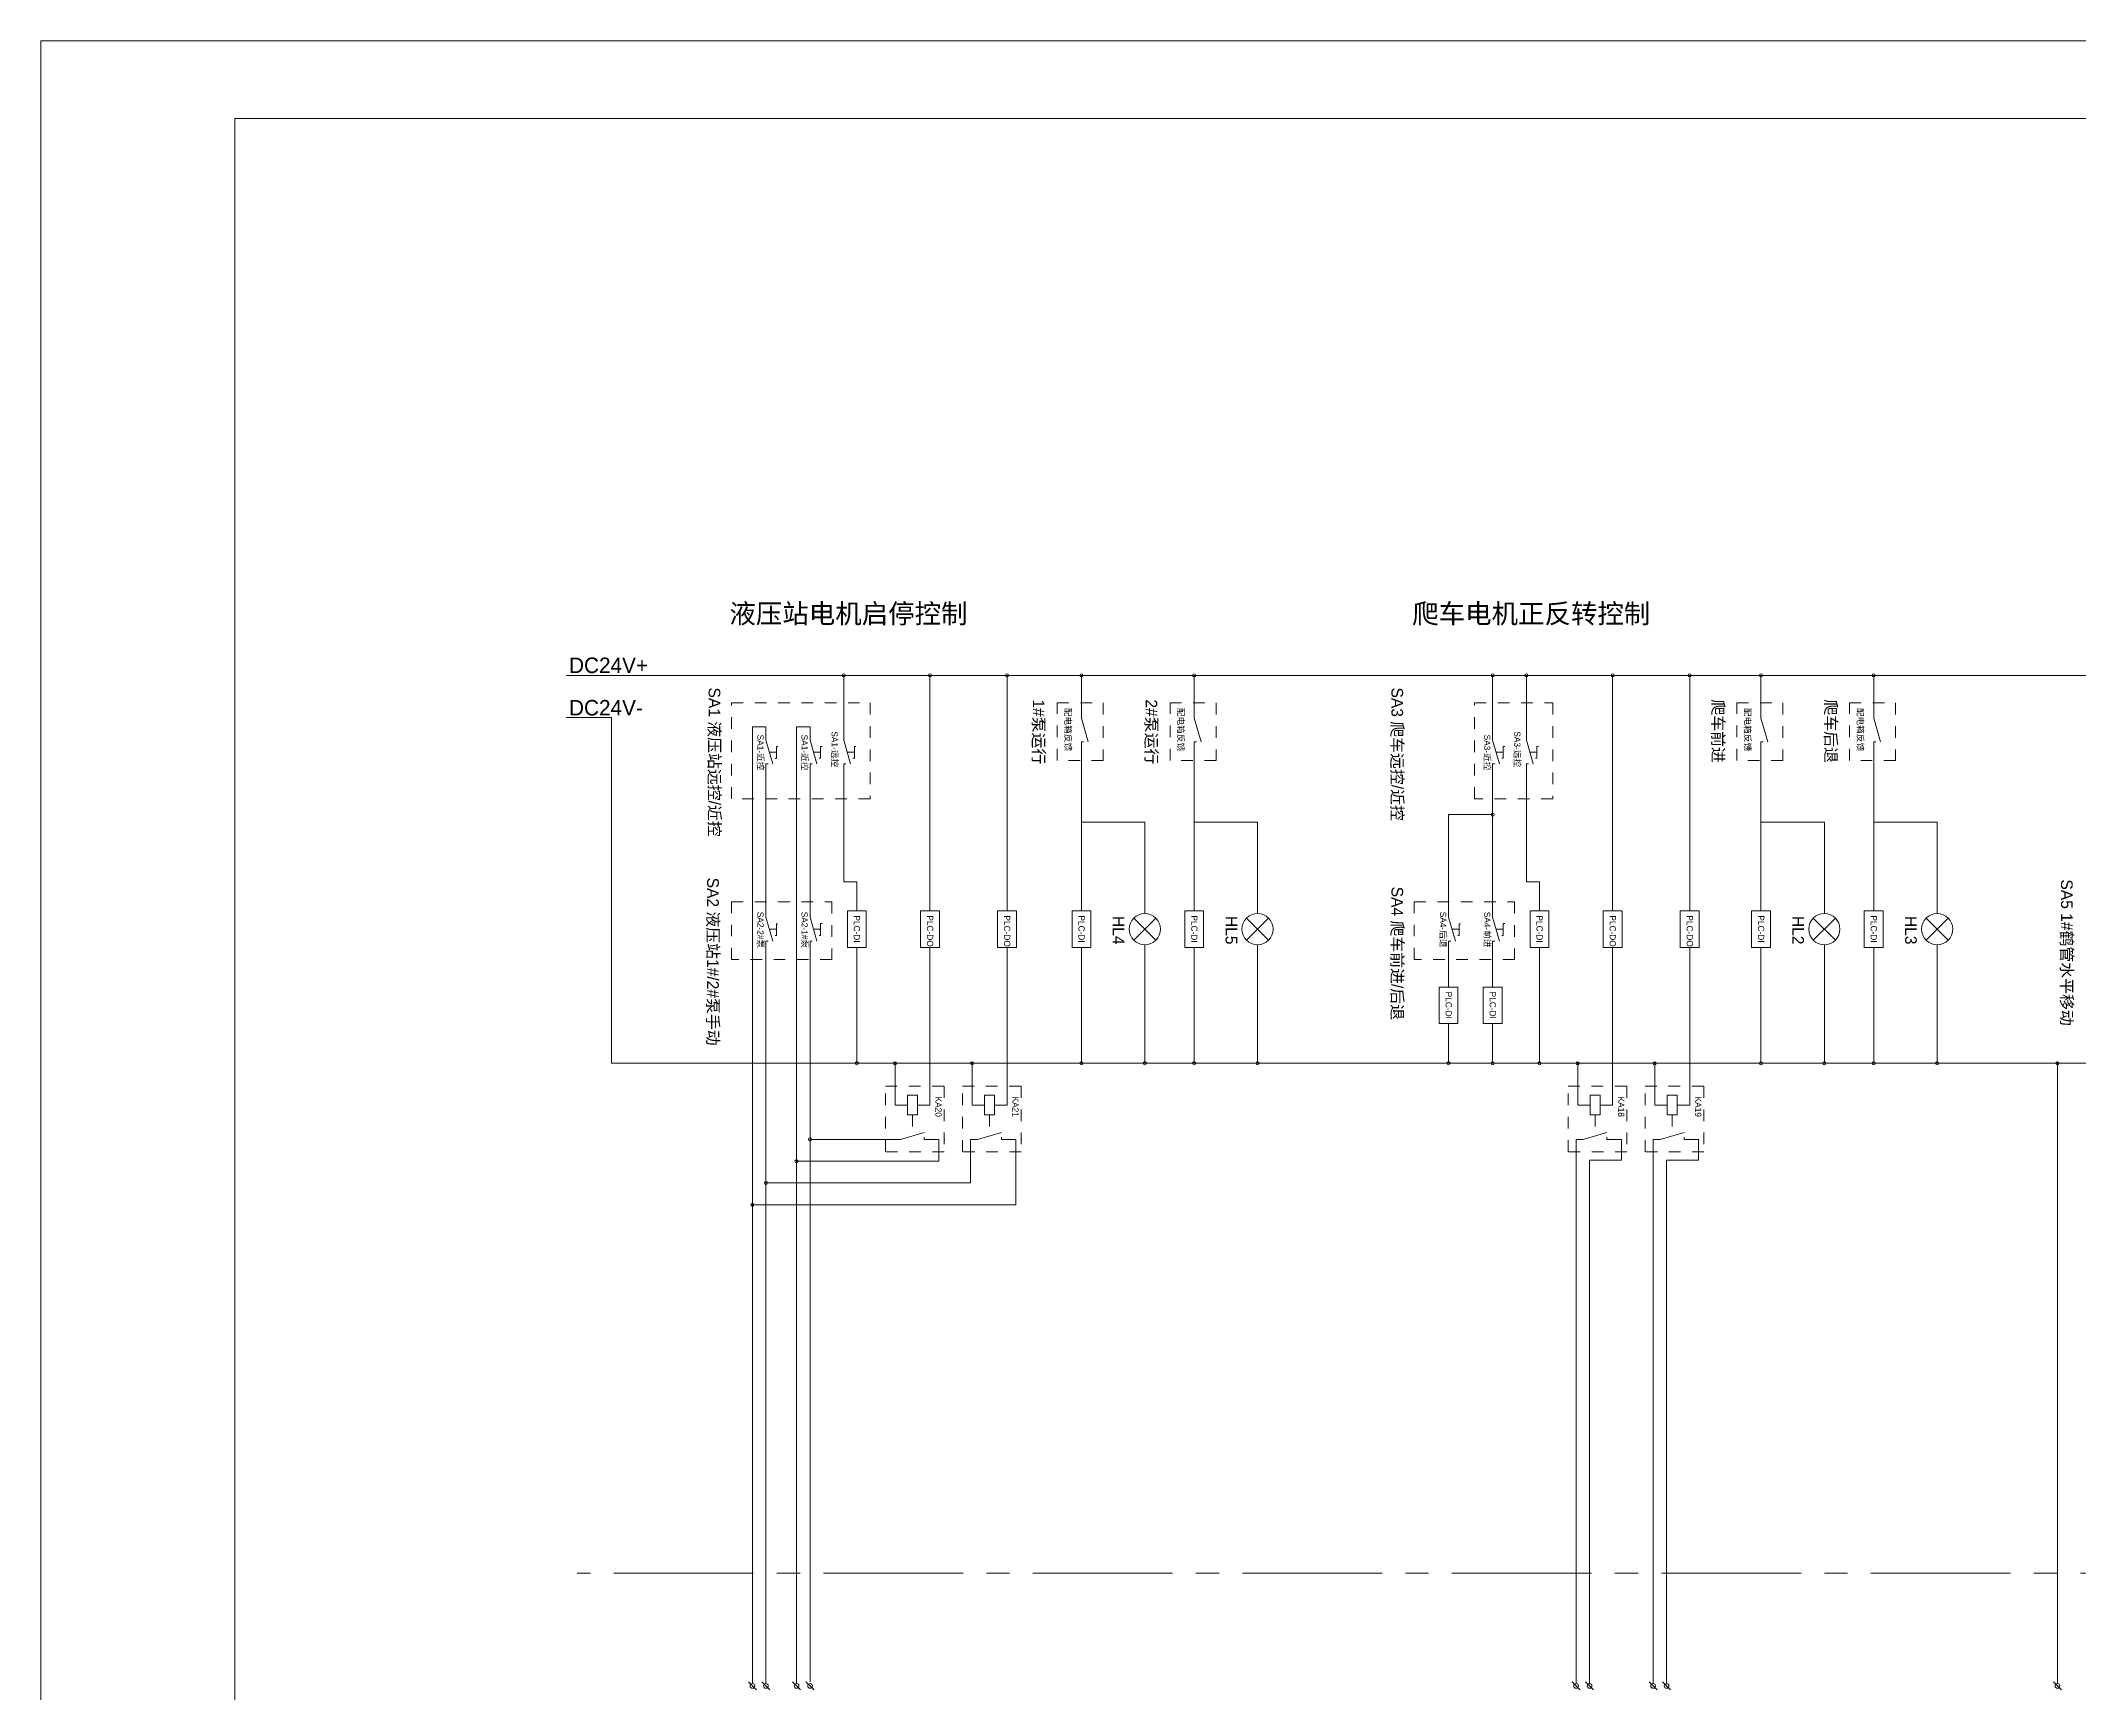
# Model space of a CAD drawing. Header units: millimetres. Extents: x 32721 to 72822, y 57624 to 123188.
# Drawn here: x 42543 to 44295, y 59004 to 60424 of the extents above; entities that cross this region are included whole.
import ezdxf

# ---------------------------------------------------------------- set-up
doc = ezdxf.new("R2010")
doc.units = ezdxf.units.MM
doc.header["$LTSCALE"] = 10
doc.linetypes.add('点画线', pattern=[18, 12, -2, 2, -2])
doc.linetypes.add('虚线', pattern=[2, 1, -1])
for name, color, linetype, lineweight in [('1轮廓实线层', 7, 'Continuous', 18), ('2细线层', 4, 'Continuous', 18), ('图框层', 7, 'Continuous', 18)]:
    doc.layers.add(name, color=color, linetype=linetype, lineweight=lineweight)
doc.styles.add('样式 1', font='SIMYOU.TTF', dxfattribs={"width": 0.75})

msp = doc.modelspace()

# ---------------------------------------------------------------- linework, layer by layer
at = {"layer": '1轮廓实线层'}
for p, q in [((42994.62, 59878.84), (46215.7, 59878.84)), ((43233.12, 59834.69), (43233.12, 59878.84)), ((43233.12, 59878.84), (43250.31, 59878.84)), ((43307.24, 59738.95), (43307.24, 59878.84)), ((43373.44, 59738.95), (43373.44, 59878.84)), ((43437.38, 59878.84), (43437.38, 59842.11)), ((43534.25, 59878.84), (43534.25, 59842.11)), ((43790.68, 59834.69), (43790.68, 59878.84)), ((43819.64, 59834.69), (43819.64, 59878.84)), ((43819.64, 59878.84), (43836.83, 59878.84)), ((43893.76, 59738.95), (43893.76, 59878.84)), ((43959.96, 59738.95), (43959.96, 59878.84)), ((44021.23, 59878.84), (44021.23, 59842.11)), ((44118.1, 59878.84), (44118.1, 59842.11)), ((43437.38, 59853.66), (43437.38, 59842.11)), ((43534.25, 59853.66), (43534.25, 59842.11)), ((44021.23, 59853.66), (44021.23, 59842.11)), ((44118.1, 59853.66), (44118.1, 59842.11)), ((42994.62, 59842.75), (43033.65, 59842.75)), ((43033.65, 59545.54), (43033.65, 59842.75)), ((43166.26, 59834.69), (43154.7, 59834.69)), ((43154.7, 59834.69), (43154.7, 59012.45)), ((43166.26, 59834.69), (43166.26, 59823.14)), ((43204.17, 59834.69), (43192.6, 59834.69)), ((43192.6, 59834.69), (43192.6, 59012.73)), ((43204.17, 59834.69), (43204.17, 59823.14)), ((43233.12, 59834.69), (43233.12, 59823.14)), ((43437.38, 59842.11), (43443.23, 59821.7)), ((43534.25, 59842.11), (43540.11, 59821.7)), ((43790.68, 59834.69), (43790.68, 59823.14)), ((43819.64, 59834.69), (43819.64, 59823.14)), ((44021.23, 59842.11), (44027.08, 59821.7)), ((44118.1, 59842.11), (44123.96, 59821.7)), ((43166.26, 59823.14), (43172.11, 59802.73)), ((43169.18, 59812.94), (43175.4, 59812.94)), ((43175.4, 59817.65), (43175.4, 59807.41)), ((43175.4, 59817.65), (43176.6, 59817.65)), ((43204.17, 59823.14), (43210.02, 59802.73)), ((43207.09, 59812.94), (43213.31, 59812.94)), ((43213.31, 59817.85), (43213.31, 59807.62)), ((43213.31, 59817.85), (43214.51, 59817.85)), ((43233.12, 59823.14), (43238.97, 59802.73)), ((43236.05, 59812.94), (43242.26, 59812.94)), ((43242.26, 59817.85), (43242.26, 59807.62)), ((43242.26, 59817.85), (43243.47, 59817.85)), ((43437.38, 59821.7), (43437.38, 59804.2)), ((43437.38, 59821.7), (43439.21, 59821.7)), ((43437.38, 59821.7), (43437.38, 59805.76)), ((43534.25, 59821.7), (43534.25, 59804.2)), ((43534.25, 59821.7), (43536.09, 59821.7)), ((43534.25, 59821.7), (43534.25, 59805.76)), ((43790.68, 59823.14), (43796.54, 59802.73)), ((43793.61, 59812.94), (43799.83, 59812.94)), ((43799.83, 59817.85), (43799.83, 59807.62)), ((43799.83, 59817.85), (43801.03, 59817.85)), ((43819.64, 59823.14), (43825.49, 59802.73)), ((43822.57, 59812.94), (43828.78, 59812.94)), ((43828.78, 59817.85), (43828.78, 59807.62)), ((43828.78, 59817.85), (43829.99, 59817.85)), ((44021.23, 59821.7), (44021.23, 59804.2)), ((44021.23, 59821.7), (44023.07, 59821.7)), ((44021.23, 59821.7), (44021.23, 59805.76)), ((44118.1, 59821.7), (44118.1, 59804.2)), ((44118.1, 59821.7), (44119.94, 59821.7)), ((44118.1, 59821.7), (44118.1, 59805.76)), ((43166.26, 59802.73), (43166.26, 59785.23)), ((43166.26, 59802.73), (43168.1, 59802.73)), ((43175.4, 59807.41), (43174.19, 59807.41)), ((43204.17, 59802.73), (43204.17, 59785.23)), ((43204.17, 59802.73), (43206, 59802.73)), ((43213.31, 59807.62), (43212.1, 59807.62)), ((43233.12, 59802.73), (43233.12, 59763.8)), ((43233.12, 59802.73), (43234.96, 59802.73)), ((43242.26, 59807.62), (43241.06, 59807.62)), ((43437.38, 59804.2), (43437.38, 59701.38)), ((43534.25, 59804.2), (43534.25, 59701.38)), ((43790.68, 59802.73), (43790.68, 59785.23)), ((43790.68, 59802.73), (43792.52, 59802.73)), ((43799.83, 59807.62), (43798.62, 59807.62)), ((43819.64, 59802.73), (43819.64, 59763.8)), ((43819.64, 59802.73), (43821.48, 59802.73)), ((43828.78, 59807.62), (43827.58, 59807.62)), ((44021.23, 59804.2), (44021.23, 59701.38)), ((44118.1, 59804.2), (44118.1, 59701.38)), ((43166.26, 59785.23), (43166.26, 59744.97)), ((43204.17, 59785.23), (43204.17, 59744.97)), ((43790.68, 59785.23), (43790.68, 59744.97)), ((43233.12, 59763.8), (43233.12, 59701.38)), ((43752.78, 59744.97), (43752.78, 59759.24)), ((43752.78, 59759.24), (43790.68, 59759.24)), ((43819.64, 59763.8), (43819.64, 59701.38)), ((43166.26, 59744.97), (43166.26, 59695.5)), ((43204.17, 59744.97), (43204.17, 59695.5)), ((43491.81, 59752.79), (43437.38, 59752.79)), ((43491.81, 59752.79), (43491.81, 59674.29)), ((43588.69, 59752.79), (43534.25, 59752.79)), ((43588.69, 59752.79), (43588.69, 59674.29)), ((43752.78, 59744.97), (43752.78, 59695.5)), ((43790.68, 59744.97), (43790.68, 59695.5)), ((44075.66, 59752.79), (44021.23, 59752.79)), ((44075.66, 59752.79), (44075.66, 59674.29)), ((44172.54, 59752.79), (44118.1, 59752.79)), ((44172.54, 59752.79), (44172.54, 59674.29)), ((43307.24, 59738.95), (43307.24, 59676.53)), ((43373.44, 59738.95), (43373.44, 59676.53)), ((43893.76, 59738.95), (43893.76, 59676.53)), ((43959.96, 59738.95), (43959.96, 59676.53)), ((43166.26, 59695.5), (43166.26, 59671)), ((43204.17, 59695.5), (43204.17, 59671)), ((43233.12, 59701.38), (43244.36, 59701.38)), ((43244.36, 59701.38), (43244.36, 59676.53)), ((43437.38, 59701.38), (43437.38, 59676.53)), ((43534.25, 59701.38), (43534.25, 59676.53)), ((43752.78, 59695.5), (43752.78, 59671)), ((43790.68, 59695.5), (43790.68, 59671)), ((43819.64, 59701.38), (43830.88, 59701.38)), ((43830.88, 59701.38), (43830.88, 59676.53)), ((44021.23, 59701.38), (44021.23, 59676.53)), ((44118.1, 59701.38), (44118.1, 59676.53)), ((43166.26, 59682.55), (43166.26, 59671)), ((43166.26, 59671), (43172.11, 59650.59)), ((43204.17, 59682.55), (43204.17, 59671)), ((43204.17, 59671), (43210.02, 59650.59)), ((43482.31, 59651.35), (43501.31, 59670.35)), ((43482.31, 59670.35), (43501.31, 59651.35)), ((43579.19, 59651.35), (43598.19, 59670.35)), ((43579.19, 59670.35), (43598.19, 59651.35)), ((43752.78, 59682.55), (43752.78, 59671)), ((43752.78, 59671), (43758.63, 59650.59)), ((43790.68, 59682.55), (43790.68, 59671)), ((43790.68, 59671), (43796.54, 59650.59)), ((44066.16, 59651.35), (44085.16, 59670.35)), ((44066.16, 59670.35), (44085.16, 59651.35)), ((44163.04, 59651.35), (44182.04, 59670.35)), ((44163.04, 59670.35), (44182.04, 59651.35)), ((43169.18, 59660.79), (43175.4, 59660.79)), ((43175.4, 59655.27), (43174.19, 59655.27)), ((43175.4, 59665.5), (43175.4, 59655.27)), ((43175.4, 59665.5), (43176.6, 59665.5)), ((43207.09, 59660.79), (43213.31, 59660.79)), ((43213.31, 59655.47), (43212.1, 59655.47)), ((43213.31, 59665.7), (43213.31, 59655.47)), ((43213.31, 59665.7), (43214.51, 59665.7)), ((43755.7, 59660.79), (43761.92, 59660.79)), ((43761.92, 59655.27), (43760.71, 59655.27)), ((43761.92, 59665.5), (43761.92, 59655.27)), ((43761.92, 59665.5), (43763.12, 59665.5)), ((43793.61, 59660.79), (43799.83, 59660.79)), ((43799.83, 59655.47), (43798.62, 59655.47)), ((43799.83, 59665.7), (43799.83, 59655.47)), ((43799.83, 59665.7), (43801.03, 59665.7)), ((43166.26, 59650.59), (43166.26, 59633.08)), ((43166.26, 59650.59), (43168.1, 59650.59)), ((43166.26, 59650.59), (43166.26, 59012.73)), ((43204.17, 59650.59), (43204.17, 59633.08)), ((43204.17, 59650.59), (43206, 59650.59)), ((43204.17, 59650.59), (43204.17, 59014.19)), ((43244.36, 59645.17), (43244.36, 59587.89)), ((43307.24, 59645.17), (43307.24, 59552.07)), ((43373.44, 59552.07), (43373.44, 59645.17)), ((43437.38, 59645.17), (43437.38, 59587.89)), ((43491.81, 59647.42), (43491.81, 59545.54)), ((43534.25, 59645.17), (43534.25, 59587.89)), ((43588.69, 59647.42), (43588.69, 59545.54)), ((43752.78, 59650.59), (43752.78, 59633.08)), ((43752.78, 59650.59), (43754.62, 59650.59)), ((43752.78, 59650.59), (43752.78, 59633.08)), ((43790.68, 59650.59), (43790.68, 59633.08)), ((43790.68, 59650.59), (43792.52, 59650.59)), ((43790.68, 59650.59), (43790.68, 59634.65)), ((43830.88, 59645.17), (43830.88, 59587.89)), ((43893.76, 59645.17), (43893.76, 59552.07)), ((43959.96, 59552.07), (43959.96, 59645.17)), ((44021.23, 59645.17), (44021.23, 59587.89)), ((44075.66, 59647.42), (44075.66, 59545.54)), ((44118.1, 59645.17), (44118.1, 59587.89)), ((44172.54, 59647.42), (44172.54, 59545.54)), ((43752.78, 59633.08), (43752.78, 59610.99)), ((43790.68, 59633.08), (43790.68, 59610.99)), ((43244.36, 59587.89), (43244.36, 59545.54)), ((43437.38, 59587.89), (43437.38, 59545.54)), ((43534.25, 59587.89), (43534.25, 59545.54)), ((43830.88, 59587.89), (43830.88, 59545.54)), ((44021.23, 59587.89), (44021.23, 59545.54)), ((44118.1, 59587.89), (44118.1, 59545.54)), ((43752.78, 59579.63), (43752.78, 59545.54)), ((43790.68, 59579.63), (43790.68, 59545.54)), ((43307.24, 59552.07), (43307.24, 59509.72)), ((43373.44, 59552.07), (43373.44, 59509.72)), ((43893.76, 59552.07), (43893.76, 59509.72)), ((43959.96, 59552.07), (43959.96, 59509.72)), ((46215.7, 59545.54), (43033.65, 59545.54)), ((43277.23, 59546.87), (43277.23, 59530.81)), ((43277.23, 59509.72), (43277.23, 59530.81)), ((43343.43, 59546.87), (43343.43, 59509.72)), ((43343.43, 59509.72), (43343.43, 59530.81)), ((43863.75, 59546.87), (43863.75, 59530.81)), ((43863.75, 59509.72), (43863.75, 59530.81)), ((43929.95, 59546.87), (43929.95, 59509.72)), ((43929.95, 59509.72), (43929.95, 59530.81)), ((44275.94, 59546.87), (44275.94, 59012.73)), ((43287.86, 59509.72), (43277.23, 59509.72)), ((43296.5, 59509.72), (43307.24, 59509.72)), ((43354.06, 59509.72), (43343.43, 59509.72)), ((43362.7, 59509.72), (43373.44, 59509.72)), ((43874.38, 59509.72), (43863.75, 59509.72)), ((43883.02, 59509.72), (43893.76, 59509.72)), ((43940.58, 59509.72), (43929.95, 59509.72)), ((43949.22, 59509.72), (43959.96, 59509.72)), ((43204.17, 59480.19), (43281.98, 59480.19)), ((43281.98, 59480.19), (43302.39, 59486.04)), ((43302.39, 59480.19), (43302.39, 59482.03)), ((43302.39, 59480.19), (43314.76, 59480.19)), ((43314.76, 59480.19), (43314.76, 59461.4)), ((43319.46, 59480.19), (43319.89, 59480.19)), ((43348.18, 59480.19), (43342.06, 59480.19)), ((43342.06, 59480.19), (43342.06, 59442.79)), ((43348.18, 59480.19), (43368.59, 59486.04)), ((43368.59, 59480.19), (43368.59, 59482.03)), ((43368.59, 59480.19), (43380.96, 59480.19)), ((43380.96, 59480.19), (43380.96, 59461.4)), ((43385.66, 59480.19), (43386.09, 59480.19)), ((43862.38, 59480.19), (43862.38, 59442.79)), ((43862.38, 59480.19), (43868.5, 59480.19)), ((43868.5, 59480.19), (43888.91, 59486.04)), ((43888.91, 59480.19), (43888.91, 59482.03)), ((43888.91, 59480.19), (43901.28, 59480.19)), ((43901.28, 59480.19), (43901.28, 59462.27)), ((43934.7, 59480.19), (43928.58, 59480.19)), ((43928.58, 59480.19), (43928.58, 59442.79)), ((43934.7, 59480.19), (43955.11, 59486.04)), ((43955.11, 59480.19), (43955.11, 59482.03)), ((43955.11, 59480.19), (43967.48, 59480.19)), ((43967.48, 59480.19), (43967.48, 59462.27)), ((43314.76, 59461.4), (43192.6, 59461.4)), ((43380.96, 59461.4), (43380.96, 59424)), ((43862.38, 59462.73), (43862.38, 59012.73)), ((43873.94, 59462.27), (43873.94, 59012.14)), ((43901.28, 59462.27), (43873.94, 59462.27)), ((43928.58, 59462.73), (43928.58, 59012.73)), ((43940.14, 59462.27), (43940.14, 59012.14)), ((43967.48, 59462.27), (43940.14, 59462.27)), ((43166.26, 59442.79), (43342.06, 59442.79)), ((43380.96, 59424), (43154.7, 59424)), ((43154.7, 59010.71), (43151.22, 59014.19)), ((43154.7, 59010.71), (43158.17, 59007.24)), ((43166.26, 59010.71), (43162.78, 59014.19)), ((43166.26, 59010.71), (43169.73, 59007.24)), ((43192.6, 59010.71), (43189.13, 59014.19)), ((43192.6, 59010.71), (43196.08, 59007.24)), ((43204.17, 59010.71), (43200.69, 59014.19)), ((43204.17, 59010.71), (43207.64, 59007.24)), ((43862.38, 59010.71), (43858.9, 59014.19)), ((43862.38, 59010.71), (43865.85, 59007.24)), ((43873.94, 59010.71), (43870.47, 59014.19)), ((43873.94, 59010.71), (43877.42, 59007.24)), ((43928.58, 59010.71), (43925.11, 59014.19)), ((43928.58, 59010.71), (43932.05, 59007.24)), ((43940.14, 59010.71), (43936.67, 59014.19)), ((43940.14, 59010.71), (43943.62, 59007.24)), ((44275.94, 59010.71), (44272.47, 59014.19)), ((44275.94, 59010.71), (44279.42, 59007.24))]:
    msp.add_line(p, q, dxfattribs=at)
at = {"layer": '1轮廓实线层', "linetype": '虚线'}
for p, q in [((43292.18, 59501.27), (43292.18, 59483.11)), ((43358.38, 59501.27), (43358.38, 59483.11)), ((43878.7, 59501.27), (43878.7, 59483.11)), ((43944.9, 59501.27), (43944.9, 59483.11))]:
    msp.add_line(p, q, dxfattribs=at)
at = {"layer": '1轮廓实线层', "linetype": '点画线'}
msp.add_line((46215.7, 59107.45), (43004.18, 59107.45), dxfattribs=at)
at = {"layer": '1轮廓实线层', "linetype": '虚线'}
for points in [[(43255.81, 59855.26), (43255.81, 59772.88), (43136.82, 59772.88), (43136.82, 59855.26)], [(43456.16, 59855.26), (43456.16, 59805.76), (43416.6, 59805.76), (43416.6, 59855.26)], [(43553.04, 59855.26), (43553.04, 59805.76), (43513.47, 59805.76), (43513.47, 59855.26)], [(43842.33, 59855.26), (43842.33, 59772.88), (43775.09, 59772.88), (43775.09, 59855.26)], [(44040.02, 59855.26), (44040.02, 59805.76), (44000.45, 59805.76), (44000.45, 59855.26)], [(44136.89, 59855.26), (44136.89, 59805.76), (44097.33, 59805.76), (44097.33, 59855.26)], [(43222.95, 59684.15), (43222.95, 59634.65), (43136.82, 59634.65), (43136.82, 59684.15)], [(43809.47, 59684.15), (43809.47, 59634.65), (43723.34, 59634.65), (43723.34, 59684.15)], [(43319.46, 59525.98), (43319.46, 59469.62), (43269.06, 59469.62), (43269.06, 59525.98)], [(43385.66, 59525.98), (43385.66, 59469.62), (43335.26, 59469.62), (43335.26, 59525.98)], [(43905.98, 59525.98), (43905.98, 59469.62), (43855.58, 59469.62), (43855.58, 59525.98)], [(43972.18, 59525.98), (43972.18, 59469.62), (43921.78, 59469.62), (43921.78, 59525.98)]]:
    msp.add_lwpolyline(points, close=True, dxfattribs=at)
at = {"layer": '1轮廓实线层'}
for points in [[(43252.45, 59676.53), (43252.45, 59645.17), (43236.28, 59645.17), (43236.28, 59676.53)], [(43315.33, 59676.53), (43315.33, 59645.17), (43299.16, 59645.17), (43299.16, 59676.53)], [(43381.53, 59676.53), (43381.53, 59645.17), (43365.36, 59645.17), (43365.36, 59676.53)], [(43445.46, 59676.53), (43445.46, 59645.17), (43429.29, 59645.17), (43429.29, 59676.53)], [(43542.33, 59676.53), (43542.33, 59645.17), (43526.17, 59645.17), (43526.17, 59676.53)], [(43838.96, 59676.53), (43838.96, 59645.17), (43822.8, 59645.17), (43822.8, 59676.53)], [(43901.85, 59676.53), (43901.85, 59645.17), (43885.68, 59645.17), (43885.68, 59676.53)], [(43968.05, 59676.53), (43968.05, 59645.17), (43951.88, 59645.17), (43951.88, 59676.53)], [(44029.31, 59676.53), (44029.31, 59645.17), (44013.15, 59645.17), (44013.15, 59676.53)], [(44126.19, 59676.53), (44126.19, 59645.17), (44110.02, 59645.17), (44110.02, 59676.53)], [(43760.86, 59610.99), (43760.86, 59579.63), (43744.69, 59579.63), (43744.69, 59610.99)], [(43798.77, 59610.99), (43798.77, 59579.63), (43782.6, 59579.63), (43782.6, 59610.99)], [(43296.5, 59518.16), (43296.5, 59501.27), (43287.86, 59501.27), (43287.86, 59518.16)], [(43362.7, 59518.16), (43362.7, 59501.27), (43354.06, 59501.27), (43354.06, 59518.16)], [(43883.02, 59518.16), (43883.02, 59501.27), (43874.38, 59501.27), (43874.38, 59518.16)], [(43949.22, 59518.16), (43949.22, 59501.27), (43940.58, 59501.27), (43940.58, 59518.16)]]:
    msp.add_lwpolyline(points, close=True, dxfattribs=at)
for centre, radius in [((43233.12, 59878.84), 1.33), ((43307.24, 59878.84), 1.33), ((43373.44, 59878.84), 1.33), ((43437.38, 59878.84), 1.33), ((43534.25, 59878.84), 1.33), ((43790.68, 59878.84), 1.33), ((43819.64, 59878.84), 1.33), ((43893.76, 59878.84), 1.33), ((43959.96, 59878.84), 1.33), ((44021.23, 59878.84), 1.33), ((44118.1, 59878.84), 1.33), ((43790.68, 59759.24), 1.33), ((43491.81, 59660.85), 13.43), ((43588.69, 59660.85), 13.43), ((44075.66, 59660.85), 13.43), ((44172.54, 59660.85), 13.43), ((43244.36, 59545.54), 1.33), ((43277.23, 59545.54), 1.33), ((43343.43, 59545.54), 1.33), ((43437.38, 59545.54), 1.33), ((43491.81, 59545.54), 1.33), ((43534.25, 59545.54), 1.33), ((43588.69, 59545.54), 1.33), ((43752.78, 59545.54), 1.33), ((43790.68, 59545.54), 1.33), ((43830.88, 59545.54), 1.33), ((43863.75, 59545.54), 1.33), ((43929.95, 59545.54), 1.33), ((44021.23, 59545.54), 1.33), ((44075.66, 59545.54), 1.33), ((44118.1, 59545.54), 1.33), ((44172.54, 59545.54), 1.33), ((44275.94, 59545.54), 1.33), ((43204.17, 59480.19), 1.33), ((43192.6, 59461.4), 1.33), ((43166.26, 59442.79), 1.33), ((43154.7, 59424), 1.33), ((43154.7, 59010.71), 2.01), ((43166.26, 59010.71), 2.01), ((43192.6, 59010.71), 2.01), ((43204.17, 59010.71), 2.01), ((43862.38, 59010.71), 2.01), ((43873.94, 59010.71), 2.01), ((43928.58, 59010.71), 2.01), ((43940.14, 59010.71), 2.01), ((44275.94, 59010.71), 2.01)]:
    msp.add_circle(centre, radius, dxfattribs=at)
at = {"layer": '2细线层'}
for p in [(42543.25, 57624.02), (46503.25, 60424.02)]:
    msp.add_line(p, (42543.25, 60424.02), dxfattribs=at)
at = {"layer": '图框层'}
for p in [(42709.92, 57690.69), (46436.59, 60357.35)]:
    msp.add_line(p, (42709.92, 60357.35), dxfattribs=at)

# ---------------------------------------------------------------- texts
at = {"layer": '1轮廓实线层', "style": '样式 1'}
for s, height, p in [('液压站电机启停控制', 16.667, (43134.92, 59923.55)), ('爬车电机正反转控制', 16.667, (43721.57, 59923.55)), ('DC24V+', 13.333, (42997.13, 59880.83)), ('DC24V-', 13.333, (42997.13, 59844.37))]:
    msp.add_text(s, height=height, dxfattribs=at).set_placement(p)
for s, height, p in [('配电箱反馈', 5.333, (43423.16, 59850.97)), ('配电箱反馈', 5.333, (43520.04, 59850.97)), ('配电箱反馈', 5.333, (44007.02, 59850.97)), ('配电箱反馈', 5.333, (44103.89, 59850.97)), ('SA1-远控', 5.333, (43222.69, 59830.76)), ('SA3-远控', 5.333, (43809.21, 59830.76)), ('SA1-近控', 5.333, (43158.97, 59827.91)), ('SA1-近控', 5.333, (43196.87, 59827.91)), ('SA3-近控', 5.333, (43783.39, 59827.91)), ('SA2-2#泵', 5.333, (43158.97, 59675.77)), ('SA2-1#泵', 5.333, (43196.87, 59675.77)), ('PLC-DI', 5.333, (43241.8, 59672.6)), ('PLC-DO', 5.333, (43304.68, 59672.6)), ('PLC-DO', 5.333, (43370.88, 59672.6)), ('PLC-DI', 5.333, (43434.82, 59672.6)), ('HL4', 10, (43464.32, 59672.15)), ('PLC-DI', 5.333, (43531.69, 59672.6)), ('HL5', 10, (43561.19, 59672.15)), ('SA4-后退', 5.333, (43745.48, 59675.77)), ('SA4-前进', 5.333, (43783.39, 59675.77)), ('PLC-DI', 5.333, (43828.32, 59672.6)), ('PLC-DO', 5.333, (43891.2, 59672.6)), ('PLC-DO', 5.333, (43957.4, 59672.6)), ('PLC-DI', 5.333, (44018.67, 59672.6)), ('HL2', 10, (44048.17, 59672.15)), ('PLC-DI', 5.333, (44115.54, 59672.6)), ('HL3', 10, (44145.05, 59672.15)), ('PLC-DI', 5.333, (43750.22, 59607.06)), ('PLC-DI', 5.333, (43788.12, 59607.06)), ('KA20', 5.333, (43311.92, 59516.93)), ('KA21', 5.333, (43378.12, 59516.93)), ('KA18', 5.333, (43898.44, 59516.93)), ('KA19', 5.333, (43964.64, 59516.93))]:
    msp.add_text(s, height=height, rotation=270, dxfattribs=at).set_placement(p)
at = {"layer": '1轮廓实线层', "char_height": 10, "attachment_point": 7, "rotation": 270, "style": '样式 1'}
for s, insert, width in [('{\\W1;SA1 液压站远控/近控}', (43115.98, 59868.39), 201.4167), ('{\\W1;SA3 爬车远控/近控}', (43702.61, 59868.39), 180.0833), ('{\\W1;1#泵运行}', (43394.48, 59858.23), 222.0833), ('{\\W1;2#泵运行}', (43491.36, 59858.23), 222.0833), ('{\\W1;爬车前进}', (43978.33, 59858.23), 222.0833), ('{\\W1;爬车后退}', (44075.21, 59858.23), 222.0833), ('{\\W1;SA2 液压站1#/2#泵手动}', (43114.71, 59705.03), 222.0833), ('{\\W1;SA4 爬车前进/后退}', (43702.61, 59697.28), 179.75), ('{\\W1;SA5 1#鹤管水平移动}', (44277.85, 59703.48), 190.0833)]:
    msp.add_mtext(s, dxfattribs=dict(at, insert=insert, width=width))

doc.saveas('drawing.dxf')
